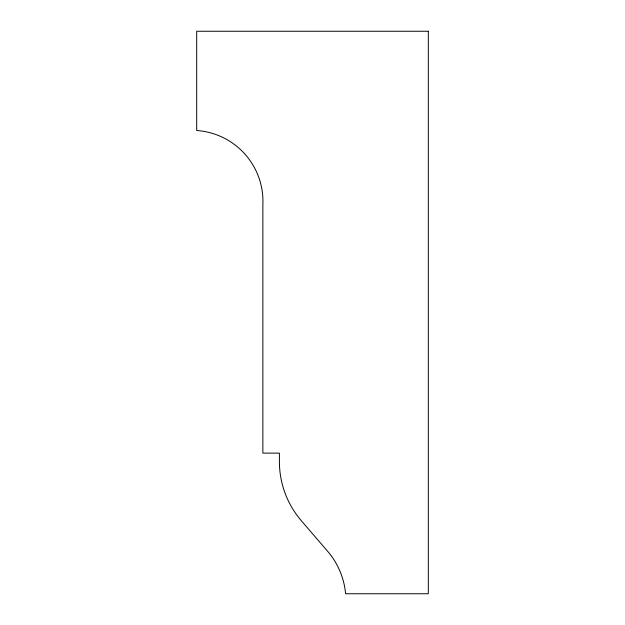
<?xml version="1.0" encoding="UTF-8"?>
<svg xmlns="http://www.w3.org/2000/svg" width="625" height="625" viewBox="0 0 625 625"><rect width="100%" height="100%" fill="white"/><g stroke="black" fill="none" stroke-linecap="round" stroke-linejoin="round"><path stroke-width="0.94" d="M428.312 31.25L196.688 31.25L196.688 130.516A71.031 71.031 0 0 1 262.867 204.961L262.867 453.125L279.414 453.125L279.414 462.797A90.68 90.68 0 0 0 301.359 520.766L327.578 551.227A75.633 75.633 0 0 1 345.586 593.75L428.312 593.75L428.312 31.25"/></g></svg>
